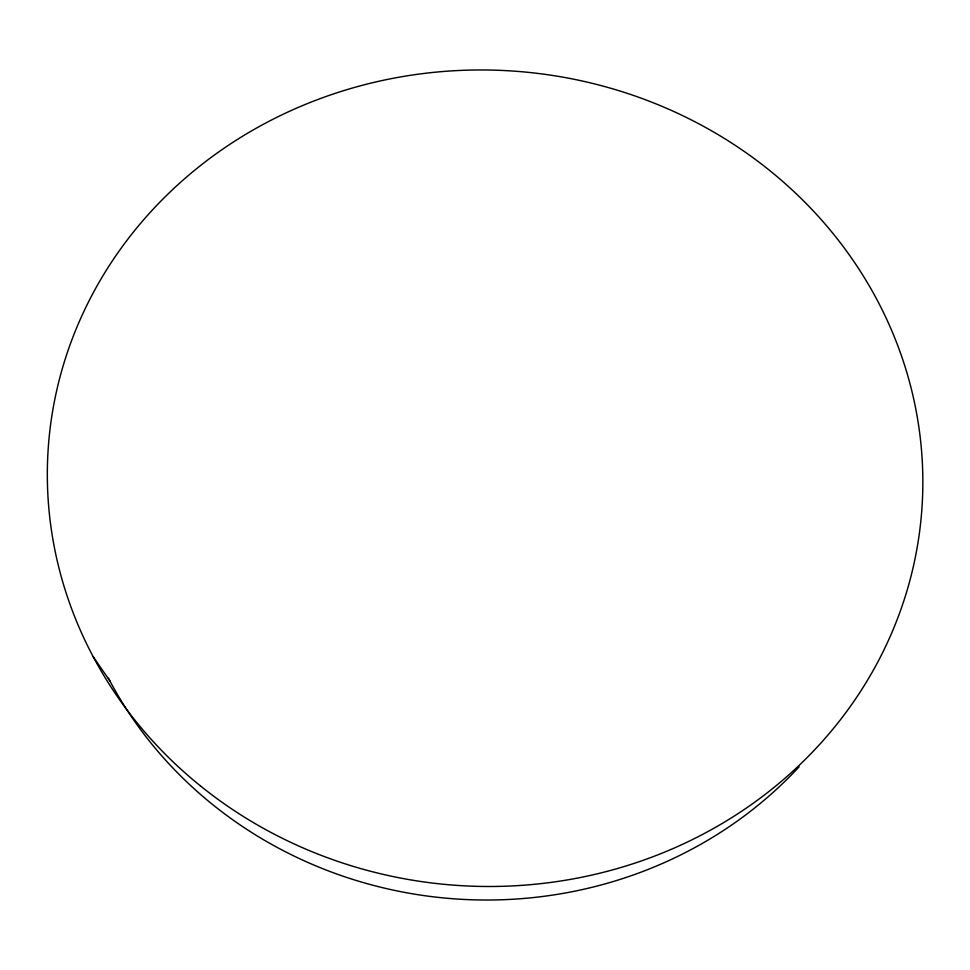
<?xml version="1.0" encoding="UTF-8"?>
<svg xmlns="http://www.w3.org/2000/svg" width="970" height="970" viewBox="0 0 970 970"><rect width="100%" height="100%" fill="white"/><g stroke="black" fill="none" stroke-linecap="round" stroke-linejoin="round"><path stroke-width="1.45" d="M93.181 656.714L109.828 680.819M799.098 766.821A417.597 391.516 3.8 0 1 108.41 678.151M200.535 785.991A437.882 408.127 3.8 0 0 915.45 556.671A437.882 408.127 3.8 0 0 339.27 92.029A437.882 408.127 3.8 0 0 200.535 785.991"/></g></svg>
